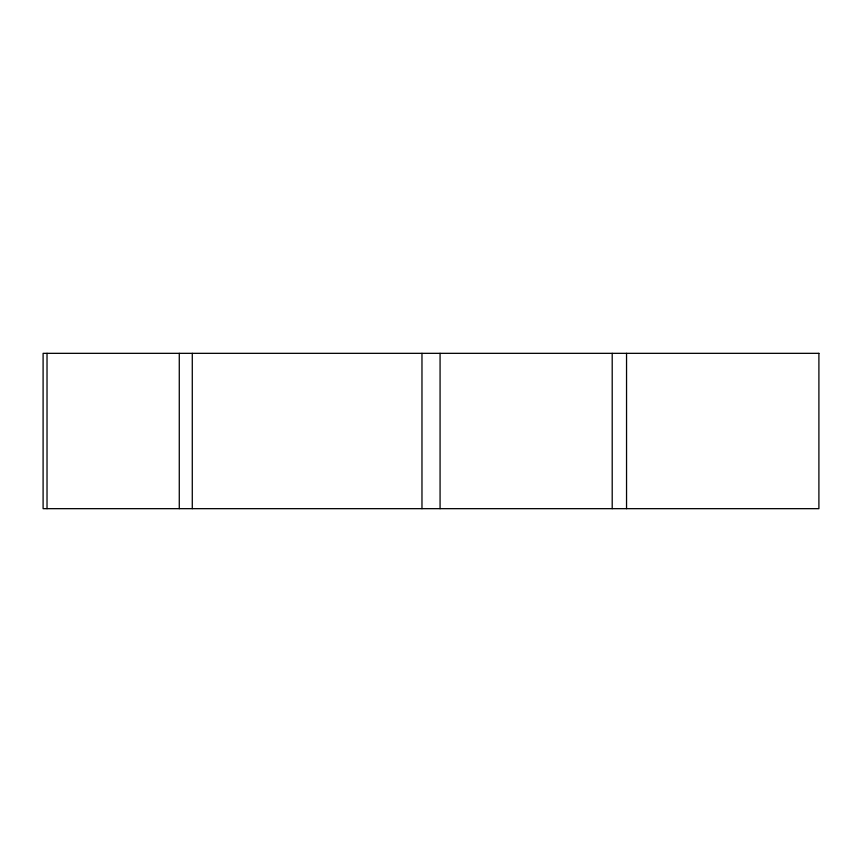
<?xml version="1.0" encoding="UTF-8"?>
<svg xmlns="http://www.w3.org/2000/svg" width="862" height="862" viewBox="0 0 862 862"><rect width="100%" height="100%" fill="white"/><g stroke="black" fill="none" stroke-linecap="round" stroke-linejoin="round"><path stroke-width="1.29" d="M626.545 353.334L626.545 508.666M612.203 353.334L612.203 508.666M440.073 353.334L440.073 508.666M421.971 353.334L421.971 508.666M192.28 353.334L192.28 508.666M179.274 353.334L179.274 508.666M47.022 353.334L47.022 508.666M818.9 353.334L43.1 353.334L43.1 508.666L818.9 508.666L818.9 353.334"/></g></svg>
